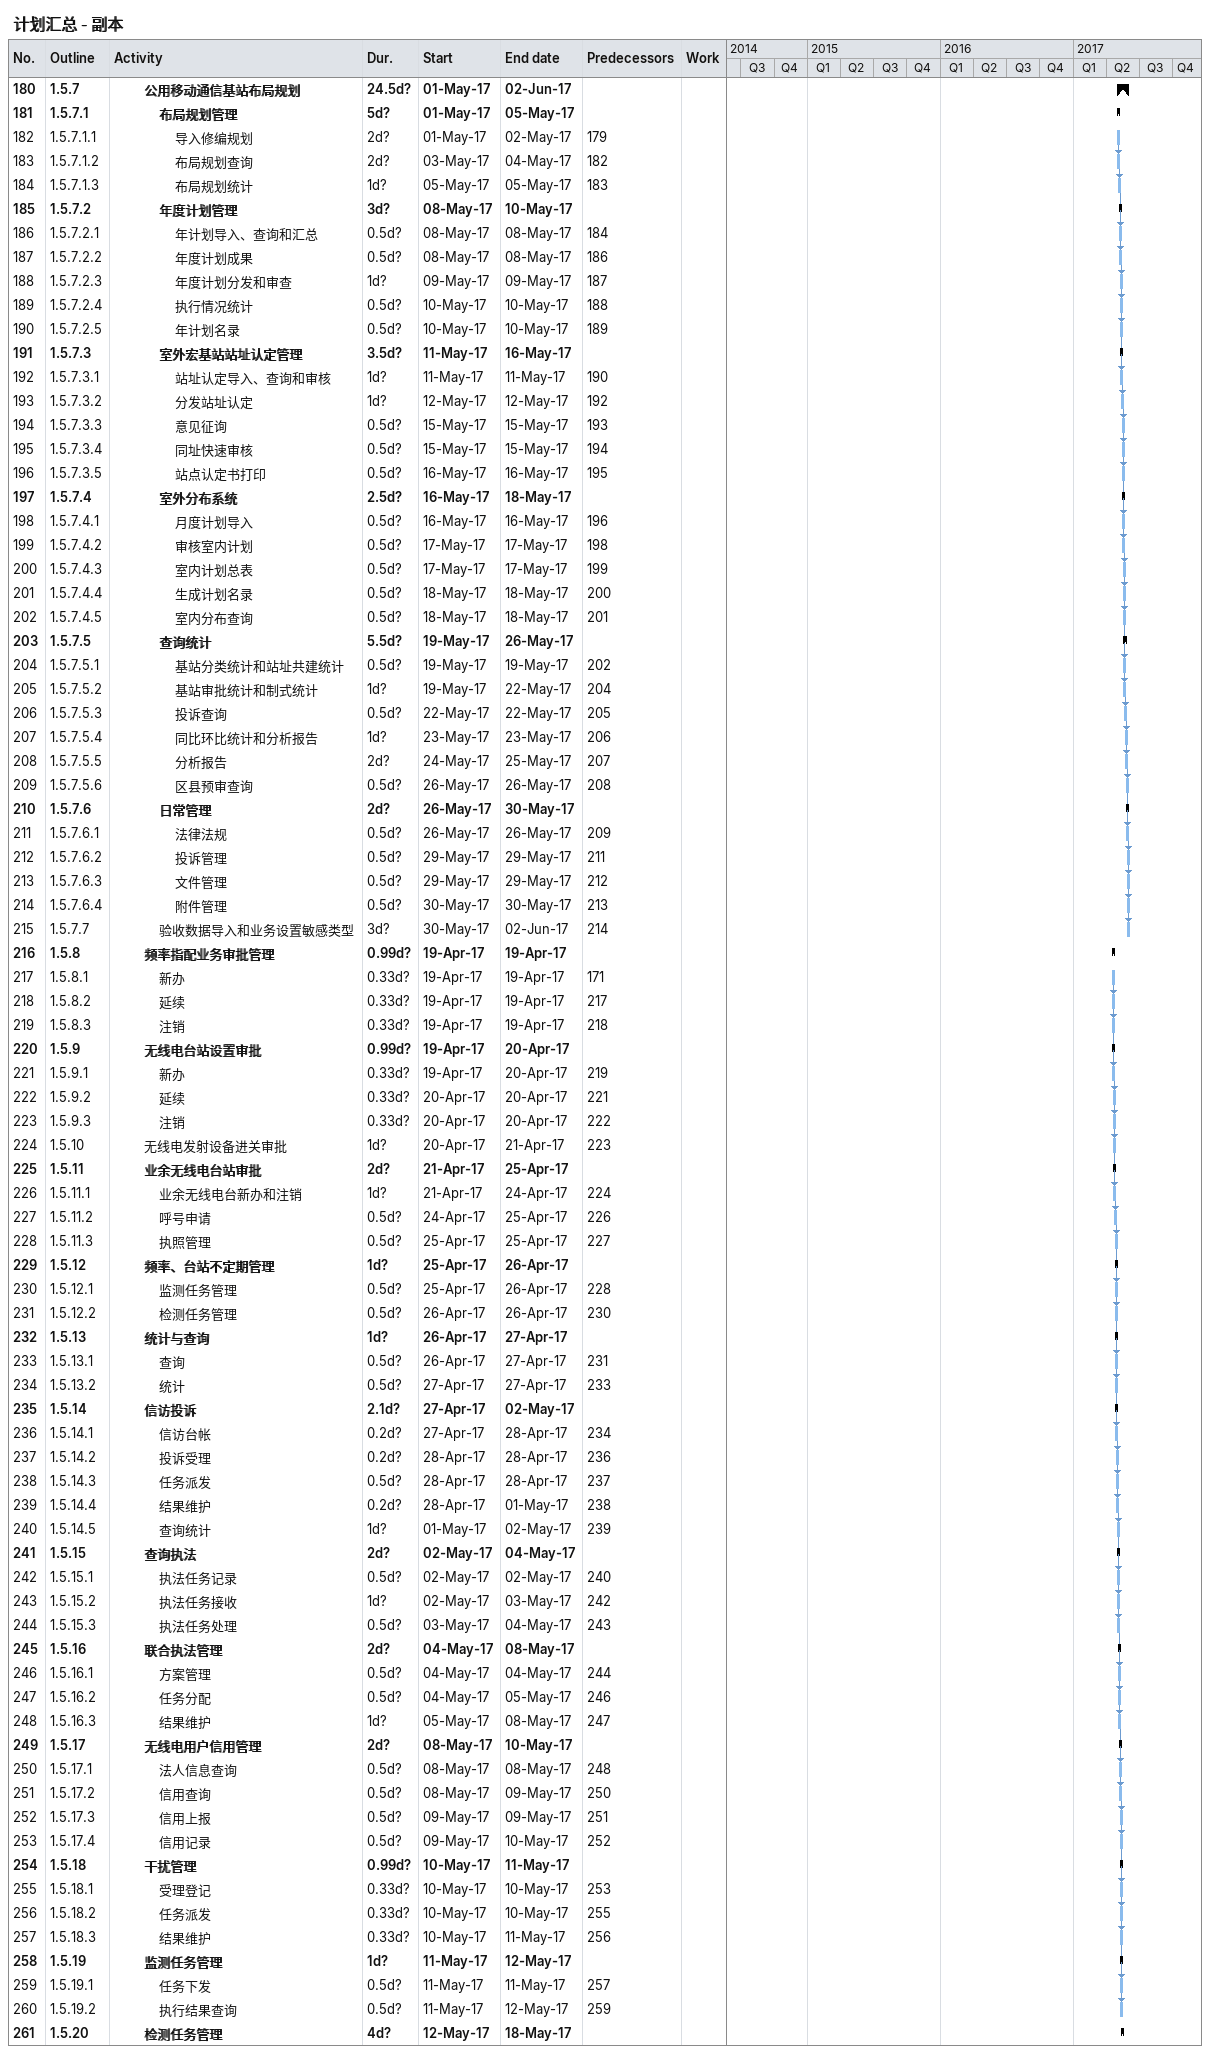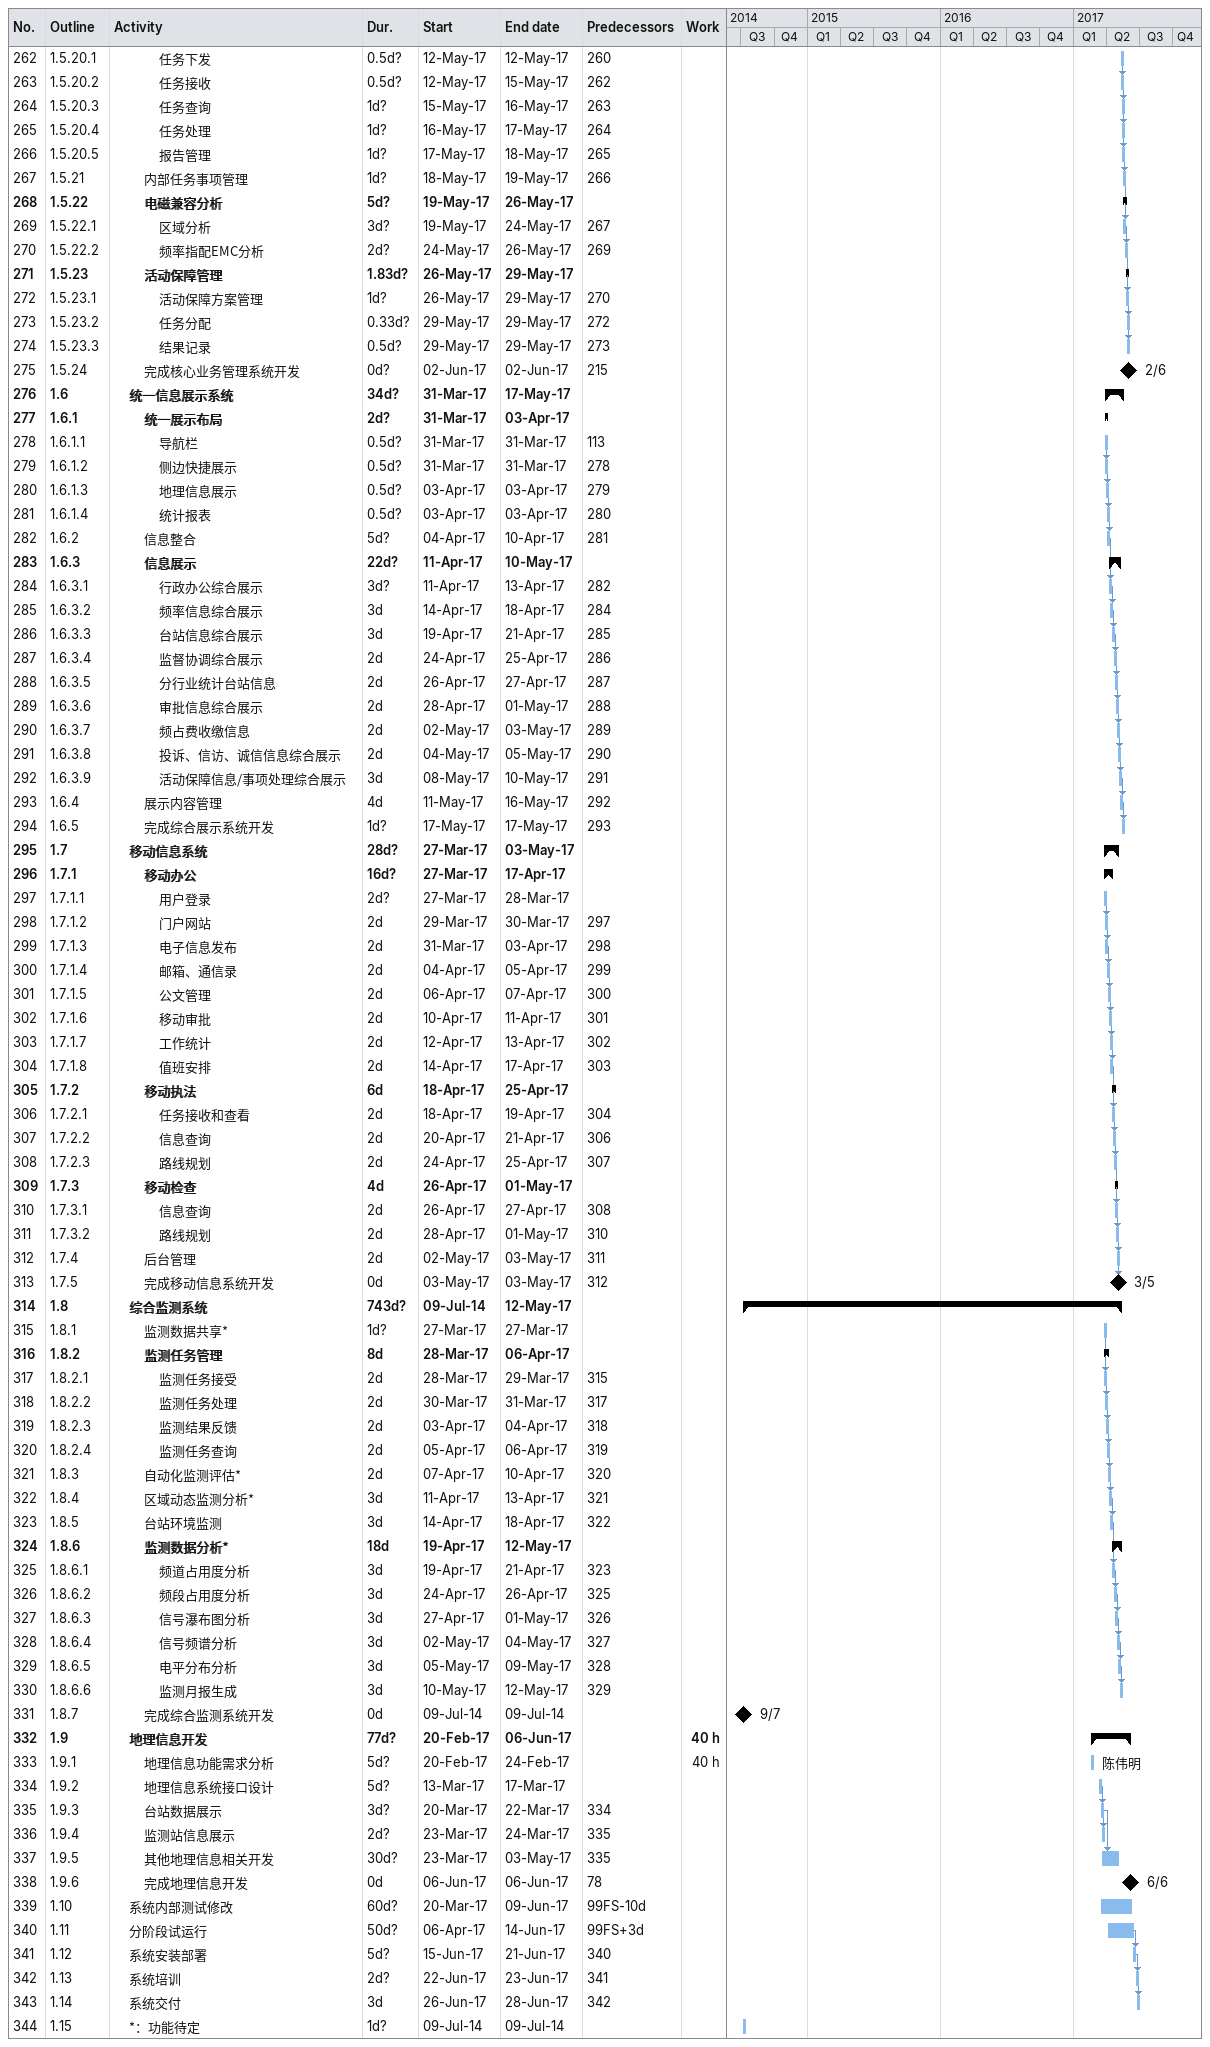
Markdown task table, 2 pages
计划汇总 - 副本

| ID | WBS | Task | Duration | Start | Finish | Predecessors | Resources | Work (h) |
|---|---|---|---|---|---|---|---|---|
| 180 | 1.5.7 | **公用移动通信基站布局规划** | 24.5d? | 2017-05-01 | 2017-06-02 |  |  |  |
| 181 | 1.5.7.1 | **布局规划管理** | 5d? | 2017-05-01 | 2017-05-05 |  |  |  |
| 182 | 1.5.7.1.1 | 导入修编规划 | 2d? | 2017-05-01 | 2017-05-02 | 179 |  |  |
| 183 | 1.5.7.1.2 | 布局规划查询 | 2d? | 2017-05-03 | 2017-05-04 | 182 |  |  |
| 184 | 1.5.7.1.3 | 布局规划统计 | 1d? | 2017-05-05 | 2017-05-05 | 183 |  |  |
| 185 | 1.5.7.2 | **年度计划管理** | 3d? | 2017-05-08 | 2017-05-10 |  |  |  |
| 186 | 1.5.7.2.1 | 年计划导入、查询和汇总 | 0.5d? | 2017-05-08 | 2017-05-08 | 184 |  |  |
| 187 | 1.5.7.2.2 | 年度计划成果 | 0.5d? | 2017-05-08 | 2017-05-08 | 186 |  |  |
| 188 | 1.5.7.2.3 | 年度计划分发和审查 | 1d? | 2017-05-09 | 2017-05-09 | 187 |  |  |
| 189 | 1.5.7.2.4 | 执行情况统计 | 0.5d? | 2017-05-10 | 2017-05-10 | 188 |  |  |
| 190 | 1.5.7.2.5 | 年计划名录 | 0.5d? | 2017-05-10 | 2017-05-10 | 189 |  |  |
| 191 | 1.5.7.3 | **室外宏基站站址认定管理** | 3.5d? | 2017-05-11 | 2017-05-16 |  |  |  |
| 192 | 1.5.7.3.1 | 站址认定导入、查询和审核 | 1d? | 2017-05-11 | 2017-05-11 | 190 |  |  |
| 193 | 1.5.7.3.2 | 分发站址认定 | 1d? | 2017-05-12 | 2017-05-12 | 192 |  |  |
| 194 | 1.5.7.3.3 | 意见征询 | 0.5d? | 2017-05-15 | 2017-05-15 | 193 |  |  |
| 195 | 1.5.7.3.4 | 同址快速审核 | 0.5d? | 2017-05-15 | 2017-05-15 | 194 |  |  |
| 196 | 1.5.7.3.5 | 站点认定书打印 | 0.5d? | 2017-05-16 | 2017-05-16 | 195 |  |  |
| 197 | 1.5.7.4 | **室外分布系统** | 2.5d? | 2017-05-16 | 2017-05-18 |  |  |  |
| 198 | 1.5.7.4.1 | 月度计划导入 | 0.5d? | 2017-05-16 | 2017-05-16 | 196 |  |  |
| 199 | 1.5.7.4.2 | 审核室内计划 | 0.5d? | 2017-05-17 | 2017-05-17 | 198 |  |  |
| 200 | 1.5.7.4.3 | 室内计划总表 | 0.5d? | 2017-05-17 | 2017-05-17 | 199 |  |  |
| 201 | 1.5.7.4.4 | 生成计划名录 | 0.5d? | 2017-05-18 | 2017-05-18 | 200 |  |  |
| 202 | 1.5.7.4.5 | 室内分布查询 | 0.5d? | 2017-05-18 | 2017-05-18 | 201 |  |  |
| 203 | 1.5.7.5 | **查询统计** | 5.5d? | 2017-05-19 | 2017-05-26 |  |  |  |
| 204 | 1.5.7.5.1 | 基站分类统计和站址共建统计 | 0.5d? | 2017-05-19 | 2017-05-19 | 202 |  |  |
| 205 | 1.5.7.5.2 | 基站审批统计和制式统计 | 1d? | 2017-05-19 | 2017-05-22 | 204 |  |  |
| 206 | 1.5.7.5.3 | 投诉查询 | 0.5d? | 2017-05-22 | 2017-05-22 | 205 |  |  |
| 207 | 1.5.7.5.4 | 同比环比统计和分析报告 | 1d? | 2017-05-23 | 2017-05-23 | 206 |  |  |
| 208 | 1.5.7.5.5 | 分析报告 | 2d? | 2017-05-24 | 2017-05-25 | 207 |  |  |
| 209 | 1.5.7.5.6 | 区县预审查询 | 0.5d? | 2017-05-26 | 2017-05-26 | 208 |  |  |
| 210 | 1.5.7.6 | **日常管理** | 2d? | 2017-05-26 | 2017-05-30 |  |  |  |
| 211 | 1.5.7.6.1 | 法律法规 | 0.5d? | 2017-05-26 | 2017-05-26 | 209 |  |  |
| 212 | 1.5.7.6.2 | 投诉管理 | 0.5d? | 2017-05-29 | 2017-05-29 | 211 |  |  |
| 213 | 1.5.7.6.3 | 文件管理 | 0.5d? | 2017-05-29 | 2017-05-29 | 212 |  |  |
| 214 | 1.5.7.6.4 | 附件管理 | 0.5d? | 2017-05-30 | 2017-05-30 | 213 |  |  |
| 215 | 1.5.7.7 | 验收数据导入和业务设置敏感类型 | 3d? | 2017-05-30 | 2017-06-02 | 214 |  |  |
| 216 | 1.5.8 | **频率指配业务审批管理** | 0.99d? | 2017-04-19 | 2017-04-19 |  |  |  |
| 217 | 1.5.8.1 | 新办 | 0.33d? | 2017-04-19 | 2017-04-19 | 171 |  |  |
| 218 | 1.5.8.2 | 延续 | 0.33d? | 2017-04-19 | 2017-04-19 | 217 |  |  |
| 219 | 1.5.8.3 | 注销 | 0.33d? | 2017-04-19 | 2017-04-19 | 218 |  |  |
| 220 | 1.5.9 | **无线电台站设置审批** | 0.99d? | 2017-04-19 | 2017-04-20 |  |  |  |
| 221 | 1.5.9.1 | 新办 | 0.33d? | 2017-04-19 | 2017-04-20 | 219 |  |  |
| 222 | 1.5.9.2 | 延续 | 0.33d? | 2017-04-20 | 2017-04-20 | 221 |  |  |
| 223 | 1.5.9.3 | 注销 | 0.33d? | 2017-04-20 | 2017-04-20 | 222 |  |  |
| 224 | 1.5.10 | 无线电发射设备进关审批 | 1d? | 2017-04-20 | 2017-04-21 | 223 |  |  |
| 225 | 1.5.11 | **业余无线电台站审批** | 2d? | 2017-04-21 | 2017-04-25 |  |  |  |
| 226 | 1.5.11.1 | 业余无线电台新办和注销 | 1d? | 2017-04-21 | 2017-04-24 | 224 |  |  |
| 227 | 1.5.11.2 | 呼号申请 | 0.5d? | 2017-04-24 | 2017-04-25 | 226 |  |  |
| 228 | 1.5.11.3 | 执照管理 | 0.5d? | 2017-04-25 | 2017-04-25 | 227 |  |  |
| 229 | 1.5.12 | **频率、台站不定期管理** | 1d? | 2017-04-25 | 2017-04-26 |  |  |  |
| 230 | 1.5.12.1 | 监测任务管理 | 0.5d? | 2017-04-25 | 2017-04-26 | 228 |  |  |
| 231 | 1.5.12.2 | 检测任务管理 | 0.5d? | 2017-04-26 | 2017-04-26 | 230 |  |  |
| 232 | 1.5.13 | **统计与查询** | 1d? | 2017-04-26 | 2017-04-27 |  |  |  |
| 233 | 1.5.13.1 | 查询 | 0.5d? | 2017-04-26 | 2017-04-27 | 231 |  |  |
| 234 | 1.5.13.2 | 统计 | 0.5d? | 2017-04-27 | 2017-04-27 | 233 |  |  |
| 235 | 1.5.14 | **信访投诉** | 2.1d? | 2017-04-27 | 2017-05-02 |  |  |  |
| 236 | 1.5.14.1 | 信访台帐 | 0.2d? | 2017-04-27 | 2017-04-28 | 234 |  |  |
| 237 | 1.5.14.2 | 投诉受理 | 0.2d? | 2017-04-28 | 2017-04-28 | 236 |  |  |
| 238 | 1.5.14.3 | 任务派发 | 0.5d? | 2017-04-28 | 2017-04-28 | 237 |  |  |
| 239 | 1.5.14.4 | 结果维护 | 0.2d? | 2017-04-28 | 2017-05-01 | 238 |  |  |
| 240 | 1.5.14.5 | 查询统计 | 1d? | 2017-05-01 | 2017-05-02 | 239 |  |  |
| 241 | 1.5.15 | **查询执法** | 2d? | 2017-05-02 | 2017-05-04 |  |  |  |
| 242 | 1.5.15.1 | 执法任务记录 | 0.5d? | 2017-05-02 | 2017-05-02 | 240 |  |  |
| 243 | 1.5.15.2 | 执法任务接收 | 1d? | 2017-05-02 | 2017-05-03 | 242 |  |  |
| 244 | 1.5.15.3 | 执法任务处理 | 0.5d? | 2017-05-03 | 2017-05-04 | 243 |  |  |
| 245 | 1.5.16 | **联合执法管理** | 2d? | 2017-05-04 | 2017-05-08 |  |  |  |
| 246 | 1.5.16.1 | 方案管理 | 0.5d? | 2017-05-04 | 2017-05-04 | 244 |  |  |
| 247 | 1.5.16.2 | 任务分配 | 0.5d? | 2017-05-04 | 2017-05-05 | 246 |  |  |
| 248 | 1.5.16.3 | 结果维护 | 1d? | 2017-05-05 | 2017-05-08 | 247 |  |  |
| 249 | 1.5.17 | **无线电用户信用管理** | 2d? | 2017-05-08 | 2017-05-10 |  |  |  |
| 250 | 1.5.17.1 | 法人信息查询 | 0.5d? | 2017-05-08 | 2017-05-08 | 248 |  |  |
| 251 | 1.5.17.2 | 信用查询 | 0.5d? | 2017-05-08 | 2017-05-09 | 250 |  |  |
| 252 | 1.5.17.3 | 信用上报 | 0.5d? | 2017-05-09 | 2017-05-09 | 251 |  |  |
| 253 | 1.5.17.4 | 信用记录 | 0.5d? | 2017-05-09 | 2017-05-10 | 252 |  |  |
| 254 | 1.5.18 | **干扰管理** | 0.99d? | 2017-05-10 | 2017-05-11 |  |  |  |
| 255 | 1.5.18.1 | 受理登记 | 0.33d? | 2017-05-10 | 2017-05-10 | 253 |  |  |
| 256 | 1.5.18.2 | 任务派发 | 0.33d? | 2017-05-10 | 2017-05-10 | 255 |  |  |
| 257 | 1.5.18.3 | 结果维护 | 0.33d? | 2017-05-10 | 2017-05-11 | 256 |  |  |
| 258 | 1.5.19 | **监测任务管理** | 1d? | 2017-05-11 | 2017-05-12 |  |  |  |
| 259 | 1.5.19.1 | 任务下发 | 0.5d? | 2017-05-11 | 2017-05-11 | 257 |  |  |
| 260 | 1.5.19.2 | 执行结果查询 | 0.5d? | 2017-05-11 | 2017-05-12 | 259 |  |  |
| 261 | 1.5.20 | **检测任务管理** | 4d? | 2017-05-12 | 2017-05-18 |  |  |  |
| 262 | 1.5.20.1 | 任务下发 | 0.5d? | 2017-05-12 | 2017-05-12 | 260 |  |  |
| 263 | 1.5.20.2 | 任务接收 | 0.5d? | 2017-05-12 | 2017-05-15 | 262 |  |  |
| 264 | 1.5.20.3 | 任务查询 | 1d? | 2017-05-15 | 2017-05-16 | 263 |  |  |
| 265 | 1.5.20.4 | 任务处理 | 1d? | 2017-05-16 | 2017-05-17 | 264 |  |  |
| 266 | 1.5.20.5 | 报告管理 | 1d? | 2017-05-17 | 2017-05-18 | 265 |  |  |
| 267 | 1.5.21 | 内部任务事项管理 | 1d? | 2017-05-18 | 2017-05-19 | 266 |  |  |
| 268 | 1.5.22 | **电磁兼容分析** | 5d? | 2017-05-19 | 2017-05-26 |  |  |  |
| 269 | 1.5.22.1 | 区域分析 | 3d? | 2017-05-19 | 2017-05-24 | 267 |  |  |
| 270 | 1.5.22.2 | 频率指配EMC分析 | 2d? | 2017-05-24 | 2017-05-26 | 269 |  |  |
| 271 | 1.5.23 | **活动保障管理** | 1.83d? | 2017-05-26 | 2017-05-29 |  |  |  |
| 272 | 1.5.23.1 | 活动保障方案管理 | 1d? | 2017-05-26 | 2017-05-29 | 270 |  |  |
| 273 | 1.5.23.2 | 任务分配 | 0.33d? | 2017-05-29 | 2017-05-29 | 272 |  |  |
| 274 | 1.5.23.3 | 结果记录 | 0.5d? | 2017-05-29 | 2017-05-29 | 273 |  |  |
| 275 | 1.5.24 | 完成核心业务管理系统开发 | 0d? | 2017-06-02 | 2017-06-02 | 215 |  |  |
| 276 | 1.6 | **统一信息展示系统** | 34d? | 2017-03-31 | 2017-05-17 |  |  |  |
| 277 | 1.6.1 | **统一展示布局** | 2d? | 2017-03-31 | 2017-04-03 |  |  |  |
| 278 | 1.6.1.1 | 导航栏 | 0.5d? | 2017-03-31 | 2017-03-31 | 113 |  |  |
| 279 | 1.6.1.2 | 侧边快捷展示 | 0.5d? | 2017-03-31 | 2017-03-31 | 278 |  |  |
| 280 | 1.6.1.3 | 地理信息展示 | 0.5d? | 2017-04-03 | 2017-04-03 | 279 |  |  |
| 281 | 1.6.1.4 | 统计报表 | 0.5d? | 2017-04-03 | 2017-04-03 | 280 |  |  |
| 282 | 1.6.2 | 信息整合 | 5d? | 2017-04-04 | 2017-04-10 | 281 |  |  |
| 283 | 1.6.3 | **信息展示** | 22d? | 2017-04-11 | 2017-05-10 |  |  |  |
| 284 | 1.6.3.1 | 行政办公综合展示 | 3d? | 2017-04-11 | 2017-04-13 | 282 |  |  |
| 285 | 1.6.3.2 | 频率信息综合展示 | 3d | 2017-04-14 | 2017-04-18 | 284 |  |  |
| 286 | 1.6.3.3 | 台站信息综合展示 | 3d | 2017-04-19 | 2017-04-21 | 285 |  |  |
| 287 | 1.6.3.4 | 监督协调综合展示 | 2d | 2017-04-24 | 2017-04-25 | 286 |  |  |
| 288 | 1.6.3.5 | 分行业统计台站信息 | 2d | 2017-04-26 | 2017-04-27 | 287 |  |  |
| 289 | 1.6.3.6 | 审批信息综合展示 | 2d | 2017-04-28 | 2017-05-01 | 288 |  |  |
| 290 | 1.6.3.7 | 频占费收缴信息 | 2d | 2017-05-02 | 2017-05-03 | 289 |  |  |
| 291 | 1.6.3.8 | 投诉、信访、诚信信息综合展示 | 2d | 2017-05-04 | 2017-05-05 | 290 |  |  |
| 292 | 1.6.3.9 | 活动保障信息/事项处理综合展示 | 3d | 2017-05-08 | 2017-05-10 | 291 |  |  |
| 293 | 1.6.4 | 展示内容管理 | 4d | 2017-05-11 | 2017-05-16 | 292 |  |  |
| 294 | 1.6.5 | 完成综合展示系统开发 | 1d? | 2017-05-17 | 2017-05-17 | 293 |  |  |
| 295 | 1.7 | **移动信息系统** | 28d? | 2017-03-27 | 2017-05-03 |  |  |  |
| 296 | 1.7.1 | **移动办公** | 16d? | 2017-03-27 | 2017-04-17 |  |  |  |
| 297 | 1.7.1.1 | 用户登录 | 2d? | 2017-03-27 | 2017-03-28 |  |  |  |
| 298 | 1.7.1.2 | 门户网站 | 2d | 2017-03-29 | 2017-03-30 | 297 |  |  |
| 299 | 1.7.1.3 | 电子信息发布 | 2d | 2017-03-31 | 2017-04-03 | 298 |  |  |
| 300 | 1.7.1.4 | 邮箱、通信录 | 2d | 2017-04-04 | 2017-04-05 | 299 |  |  |
| 301 | 1.7.1.5 | 公文管理 | 2d | 2017-04-06 | 2017-04-07 | 300 |  |  |
| 302 | 1.7.1.6 | 移动审批 | 2d | 2017-04-10 | 2017-04-11 | 301 |  |  |
| 303 | 1.7.1.7 | 工作统计 | 2d | 2017-04-12 | 2017-04-13 | 302 |  |  |
| 304 | 1.7.1.8 | 值班安排 | 2d | 2017-04-14 | 2017-04-17 | 303 |  |  |
| 305 | 1.7.2 | **移动执法** | 6d | 2017-04-18 | 2017-04-25 |  |  |  |
| 306 | 1.7.2.1 | 任务接收和查看 | 2d | 2017-04-18 | 2017-04-19 | 304 |  |  |
| 307 | 1.7.2.2 | 信息查询 | 2d | 2017-04-20 | 2017-04-21 | 306 |  |  |
| 308 | 1.7.2.3 | 路线规划 | 2d | 2017-04-24 | 2017-04-25 | 307 |  |  |
| 309 | 1.7.3 | **移动检查** | 4d | 2017-04-26 | 2017-05-01 |  |  |  |
| 310 | 1.7.3.1 | 信息查询 | 2d | 2017-04-26 | 2017-04-27 | 308 |  |  |
| 311 | 1.7.3.2 | 路线规划 | 2d | 2017-04-28 | 2017-05-01 | 310 |  |  |
| 312 | 1.7.4 | 后台管理 | 2d | 2017-05-02 | 2017-05-03 | 311 |  |  |
| 313 | 1.7.5 | 完成移动信息系统开发 | 0d | 2017-05-03 | 2017-05-03 | 312 |  |  |
| 314 | 1.8 | **综合监测系统** | 743d? | 2014-07-09 | 2017-05-12 |  |  |  |
| 315 | 1.8.1 | 监测数据共享* | 1d? | 2017-03-27 | 2017-03-27 |  |  |  |
| 316 | 1.8.2 | **监测任务管理** | 8d | 2017-03-28 | 2017-04-06 |  |  |  |
| 317 | 1.8.2.1 | 监测任务接受 | 2d | 2017-03-28 | 2017-03-29 | 315 |  |  |
| 318 | 1.8.2.2 | 监测任务处理 | 2d | 2017-03-30 | 2017-03-31 | 317 |  |  |
| 319 | 1.8.2.3 | 监测结果反馈 | 2d | 2017-04-03 | 2017-04-04 | 318 |  |  |
| 320 | 1.8.2.4 | 监测任务查询 | 2d | 2017-04-05 | 2017-04-06 | 319 |  |  |
| 321 | 1.8.3 | 自动化监测评估* | 2d | 2017-04-07 | 2017-04-10 | 320 |  |  |
| 322 | 1.8.4 | 区域动态监测分析* | 3d | 2017-04-11 | 2017-04-13 | 321 |  |  |
| 323 | 1.8.5 | 台站环境监测 | 3d | 2017-04-14 | 2017-04-18 | 322 |  |  |
| 324 | 1.8.6 | **监测数据分析*** | 18d | 2017-04-19 | 2017-05-12 |  |  |  |
| 325 | 1.8.6.1 | 频道占用度分析 | 3d | 2017-04-19 | 2017-04-21 | 323 |  |  |
| 326 | 1.8.6.2 | 频段占用度分析 | 3d | 2017-04-24 | 2017-04-26 | 325 |  |  |
| 327 | 1.8.6.3 | 信号瀑布图分析 | 3d | 2017-04-27 | 2017-05-01 | 326 |  |  |
| 328 | 1.8.6.4 | 信号频谱分析 | 3d | 2017-05-02 | 2017-05-04 | 327 |  |  |
| 329 | 1.8.6.5 | 电平分布分析 | 3d | 2017-05-05 | 2017-05-09 | 328 |  |  |
| 330 | 1.8.6.6 | 监测月报生成 | 3d | 2017-05-10 | 2017-05-12 | 329 |  |  |
| 331 | 1.8.7 | 完成综合监测系统开发 | 0d | 2014-07-09 | 2014-07-09 |  |  |  |
| 332 | 1.9 | **地理信息开发** | 77d? | 2017-02-20 | 2017-06-06 |  |  | 40 |
| 333 | 1.9.1 | 地理信息功能需求分析 | 5d? | 2017-02-20 | 2017-02-24 |  | 陈伟明 | 40 |
| 334 | 1.9.2 | 地理信息系统接口设计 | 5d? | 2017-03-13 | 2017-03-17 |  |  |  |
| 335 | 1.9.3 | 台站数据展示 | 3d? | 2017-03-20 | 2017-03-22 | 334 |  |  |
| 336 | 1.9.4 | 监测站信息展示 | 2d? | 2017-03-23 | 2017-03-24 | 335 |  |  |
| 337 | 1.9.5 | 其他地理信息相关开发 | 30d? | 2017-03-23 | 2017-05-03 | 335 |  |  |
| 338 | 1.9.6 | 完成地理信息开发 | 0d | 2017-06-06 | 2017-06-06 | 78 |  |  |
| 339 | 1.10 | 系统内部测试修改 | 60d? | 2017-03-20 | 2017-06-09 | 99FS-10d |  |  |
| 340 | 1.11 | 分阶段试运行 | 50d? | 2017-04-06 | 2017-06-14 | 99FS+3d |  |  |
| 341 | 1.12 | 系统安装部署 | 5d? | 2017-06-15 | 2017-06-21 | 340 |  |  |
| 342 | 1.13 | 系统培训 | 2d? | 2017-06-22 | 2017-06-23 | 341 |  |  |
| 343 | 1.14 | 系统交付 | 3d | 2017-06-26 | 2017-06-28 | 342 |  |  |
| 344 | 1.15 | *：功能待定 | 1d? | 2014-07-09 | 2014-07-09 |  |  |  |
